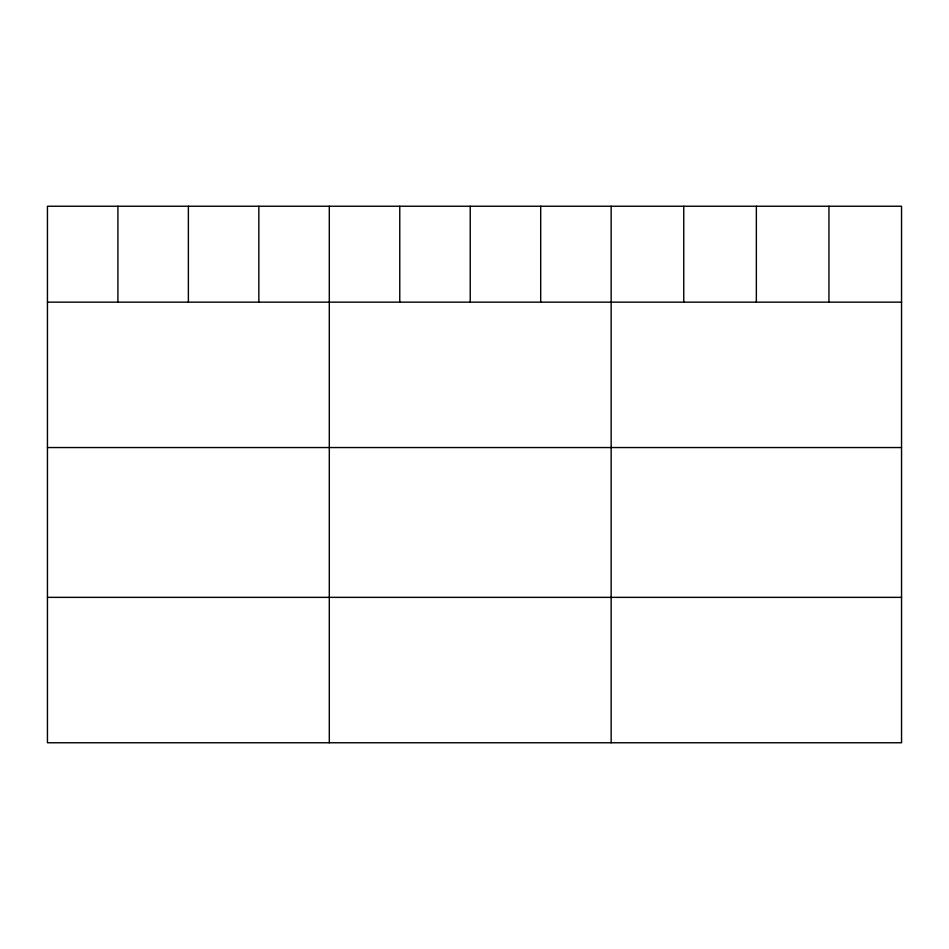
<?xml version="1.0" encoding="UTF-8"?>
<svg xmlns="http://www.w3.org/2000/svg" width="949" height="949" viewBox="0 0 949 949"><rect width="100%" height="100%" fill="white"/><g stroke="black" fill="none" stroke-linecap="round" stroke-linejoin="round"><path stroke-width="1.42" d="M901.55 302.15L901.55 742.759L47.45 742.759L47.45 206.241L901.55 206.241L901.55 302.15L47.45 302.15M47.45 447.548L901.55 447.548M47.45 597.36L901.55 597.36M828.952 206.241L828.952 302.15M756.353 206.241L756.353 302.15M683.755 206.241L683.755 302.15M611.156 206.241L611.156 742.759M540.693 206.241L540.693 302.15M470.229 206.241L470.229 302.15M399.766 206.241L399.766 302.15M329.303 206.241L329.303 742.759M258.84 206.241L258.84 302.15M188.377 206.241L188.377 302.15M117.913 206.241L117.913 302.15"/></g></svg>
